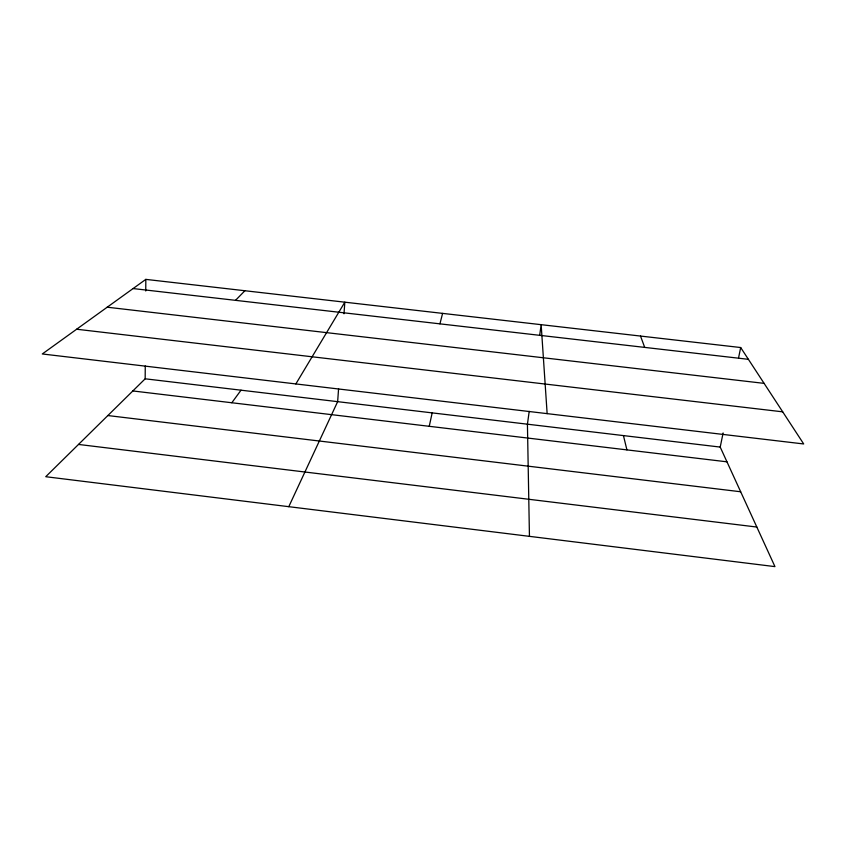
<?xml version="1.0" encoding="UTF-8"?>
<svg xmlns="http://www.w3.org/2000/svg" width="846" height="846" viewBox="0 0 846 846"><rect width="100%" height="100%" fill="white"/><g stroke="black" fill="none" stroke-linecap="round" stroke-linejoin="round"><path stroke-width="1.27" d="M723.119 432.951L720.21 447.079L774.957 566.619L45.726 476.71L145.174 378.807L145.258 365.969M145.745 290.992L145.829 279.381L740.684 347.537L803.7 443.96L42.3 353.966L145.829 279.381M338.569 388.822L337.649 401.66L288.782 506.68M343.994 313.803L344.83 302.181L295.857 383.936M529.205 411.346L527.428 424.195L529.448 536.353M539.727 335.005L541.154 324.674L547.14 413.631M738.558 357.879L740.684 347.537M429.239 426.31L432.169 412.88M439.931 323.849L442.595 313.38M231.815 402.759L241.025 390.186M235.516 300.341L244.917 290.728M133.086 288.56L748.393 359.328M107.199 307.204L764.097 383.365M76.637 329.231L782.709 411.833M145.174 378.807L720.21 447.079M132.843 390.947L726.957 461.821M107.854 415.545L740.673 491.759M78.509 444.436L756.832 527.047M640.517 336.063L644.705 347.41M623.439 435.584L626.918 449.882"/></g></svg>
